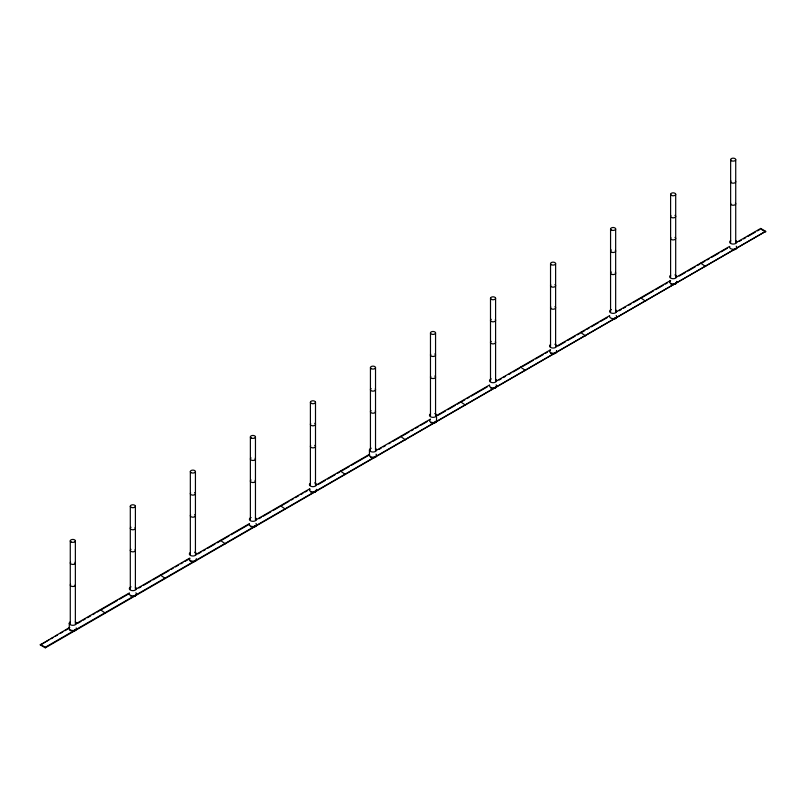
<?xml version="1.0" encoding="UTF-8"?>
<svg xmlns="http://www.w3.org/2000/svg" width="806" height="806" viewBox="0 0 806 806"><rect width="100%" height="100%" fill="white"/><g stroke="black" fill="none" stroke-linecap="round" stroke-linejoin="round"><path stroke-width="1.21" d="M736.039 242.677L760.693 228.441L765.7 231.332L45.307 647.822L40.3 644.941L69.245 627.652M75.673 623.935L129.282 592.994M135.71 589.277L189.309 558.326M195.747 554.619L249.346 523.668M255.774 519.961L309.373 489.01M316.879 484.678L369.41 454.352M375.838 450.635L430.515 419.07M436.943 415.362L489.474 385.036M495.912 381.319L550.579 349.754M557.017 346.036L609.538 315.71M615.975 312.003L670.652 280.438M677.08 276.72L729.611 246.394M40.3 644.941L48.874 639.984M51.02 638.745L53.166 637.516M55.312 636.277L57.448 635.037M60.672 633.184L62.808 631.944M64.954 630.705L69.245 628.227M77.819 623.28L81.033 621.416M83.179 620.187L85.325 618.948M87.471 617.708L90.685 615.855M92.831 614.615L94.977 613.376M97.113 612.137L99.259 610.898M101.405 609.658L117.485 600.379M119.631 599.14L129.282 593.569M138.924 587.997L141.07 586.758M143.216 585.519L150.722 581.186M152.858 579.947L159.296 576.24M161.442 575L168.938 570.668M171.084 569.429L173.23 568.19M175.376 566.95L178.589 565.097M180.735 563.857L182.881 562.618M185.027 561.389L189.309 558.911M197.883 553.954L201.107 552.1M203.243 550.861L205.389 549.621M207.535 548.382L215.041 544.05M217.187 542.821L219.323 541.582M221.469 540.342L228.975 536.01M231.121 534.771L249.346 524.253M258.988 518.681L261.134 517.442M263.28 516.203L270.786 511.87M272.932 510.631L279.36 506.924M281.506 505.684L289.011 501.352M291.157 500.113L293.293 498.874M295.439 497.634L298.653 495.781M300.799 494.541L302.945 493.302M305.091 492.063L307.237 490.824M317.957 484.638L325.453 480.305M327.599 479.066L335.105 474.734M337.251 473.495L339.397 472.256M341.543 471.016L349.038 466.684M351.184 465.455L369.41 454.927M379.062 449.355L381.198 448.126M383.344 446.887L385.49 445.647M388.704 443.784L390.85 442.554M392.996 441.315L399.423 437.598M401.569 436.358L409.075 432.026M411.221 430.787L413.367 429.558M415.503 428.318L418.727 426.455M420.863 425.225L427.301 421.508M438.021 415.322L445.527 410.989M447.662 409.75L455.168 405.418M457.314 404.179L459.46 402.94M461.606 401.7L464.82 399.847M466.966 398.607L469.112 397.368M471.248 396.129L487.328 386.85M499.126 380.039L501.272 378.8M503.418 377.561L505.553 376.321M508.777 374.468L510.913 373.228M513.059 371.989L519.497 368.282M522.711 366.428L533.431 360.232M535.577 358.992L543.073 354.66M545.219 353.421L547.365 352.192M558.084 345.996L565.59 341.663M567.736 340.424L575.242 336.092M577.378 334.863L579.524 333.624M581.67 332.384L584.884 330.52M587.03 329.291L589.176 328.052M591.322 326.813L598.818 322.481M600.964 321.241L607.402 317.524M619.189 310.723L621.335 309.484M623.481 308.245L625.627 307.005M628.841 305.152L630.987 303.912M633.123 302.673L639.561 298.955M653.495 290.916L640.629 298.341L640.629 297.767L645.636 301.232M655.641 289.676L663.147 285.344M665.282 284.105L667.428 282.866M679.226 276.055L685.654 272.347M687.8 271.108L695.306 266.776M697.452 265.537L699.588 264.297M701.734 263.058L704.948 261.204M707.094 259.965L709.24 258.726M711.386 257.497L718.892 253.165M721.038 251.925L727.465 248.208M739.253 241.397L741.399 240.158M743.545 238.929L745.691 237.689M747.837 236.45L755.333 232.118M757.479 230.879L759.625 229.639M40.3 644.357L45.307 647.248L765.7 231.332M761.7 229.599L765.7 231.906M760.693 228.441L760.693 229.025M735.727 159.638L735.727 242.767M735.687 248.661L735.687 249.235M730.639 159.638L730.639 242.767M705.663 266.574L700.666 263.109L700.666 263.683M675.7 194.306L675.7 277.425M675.65 283.319L675.65 283.903M670.602 194.306L670.602 277.425M615.663 228.964L615.663 312.083M615.613 317.977L615.613 318.561M610.565 228.964L610.565 312.083M585.599 335.89L580.602 332.425L580.602 332.999M555.626 263.622L555.626 346.741M555.586 352.645L555.586 353.219M550.538 263.622L550.538 346.741M525.572 370.548L520.565 367.083L520.565 367.657M495.599 298.28L495.599 381.399M495.549 387.303L495.549 387.877M490.501 298.28L490.501 381.399M465.536 405.206L460.528 401.741L460.528 402.325M436.55 415.322L436.55 420.52M435.562 332.938A2.549 1.471 0 0 1 431.744 334.218A2.549 1.471 0 0 1 431.744 331.669A2.549 1.471 0 0 1 435.562 332.938L435.562 416.067M435.522 421.961L435.522 422.535M430.475 332.938L430.475 416.067M405.499 439.864L400.501 436.399L400.501 436.983M375.525 367.607L375.525 450.725M375.485 456.619L375.485 457.204M370.438 367.607L370.438 450.725M369.45 449.98L369.45 455.178M345.472 474.533L340.464 471.067L340.464 471.641M315.499 402.265L315.499 485.383M315.448 491.277L315.448 491.862M310.401 402.265L310.401 485.383M285.435 509.19L280.428 505.725L280.428 506.299M255.462 436.923L255.462 520.041M255.421 525.945L255.421 526.52M250.374 436.923L250.374 520.041M225.398 543.848L220.401 540.383L220.401 540.957M195.435 471.581L195.435 554.699M195.384 560.603L195.384 561.178M190.337 471.581L190.337 554.699M165.371 578.507L160.364 575.041L160.364 575.615M135.398 506.239L135.398 589.367M135.348 595.261L135.348 595.836M130.3 506.239L130.3 589.367M105.334 613.165L100.337 609.699L100.337 610.283M75.361 540.897L75.361 624.025M75.321 629.919L75.321 630.494M70.273 540.897L70.273 624.025M69.276 623.28L69.276 628.478M45.307 647.248L45.307 647.822M135.912 592.793A3.536 2.045 0 0 1 133.312 595.846A3.536 2.045 0 0 1 129.434 593.287M136.385 594.395A3.536 2.045 0 0 1 133.766 596.369M131.086 596.158A3.536 2.045 0 0 1 130.35 595.836M129.313 594.395A3.536 2.045 0 0 1 129.434 593.861M135.348 587.171A3.536 2.045 0 0 1 135.126 590.183A3.536 2.045 0 0 1 129.957 589.791A3.536 2.045 0 0 1 131.086 586.849M135.055 549.642A2.549 1.471 0 0 1 134.31 551.576A2.549 1.471 0 0 1 130.904 551.324A2.549 1.471 0 0 1 131.046 549.339M135.055 527.577A2.549 1.471 0 0 1 134.31 529.512A2.549 1.471 0 0 1 130.904 529.25A2.549 1.471 0 0 1 131.046 527.265M196.301 558.629A3.536 2.045 0 0 1 192.422 561.178A3.536 2.045 0 0 1 189.823 558.135M196.422 559.737A3.536 2.045 0 0 1 196.301 560.261M195.949 560.754A3.536 2.045 0 0 1 192.886 561.772M191.113 561.5A3.536 2.045 0 0 1 190.387 561.178M189.823 560.754A3.536 2.045 0 0 1 189.47 560.261M189.47 559.203A3.536 2.045 0 0 1 189.823 558.709M194.649 552.191A3.536 2.045 0 0 1 195.777 555.133A3.536 2.045 0 0 1 190.609 555.525A3.536 2.045 0 0 1 190.387 552.513M194.689 514.671A2.549 1.471 0 0 1 194.83 516.656A2.549 1.471 0 0 1 191.425 516.918A2.549 1.471 0 0 1 190.679 514.984M195.092 560.472A2.549 1.471 0 0 1 194.689 560.775M194.689 492.607A2.549 1.471 0 0 1 194.83 494.592A2.549 1.471 0 0 1 191.425 494.854A2.549 1.471 0 0 1 190.679 492.909M76.238 627.945A3.536 2.045 0 0 1 72.359 630.504A3.536 2.045 0 0 1 69.759 627.451M76.358 629.053A3.536 2.045 0 0 1 72.822 631.098M71.049 630.826A3.536 2.045 0 0 1 70.313 630.494M69.759 630.07A3.536 2.045 0 0 1 69.397 629.587M75.321 621.829A3.536 2.045 0 0 1 75.321 624.721A3.536 2.045 0 0 1 70.313 624.721A3.536 2.045 0 0 1 70.313 621.829M75.28 584.652A2.549 1.471 0 0 1 72.49 586.496A2.549 1.471 0 0 1 70.616 584.3M75.029 629.788A2.549 1.471 0 0 1 74.615 630.091M75.029 562.235A2.549 1.471 0 0 1 72.822 564.442A2.549 1.471 0 0 1 70.616 562.235M376.049 454.151A3.536 2.045 0 0 1 373.45 457.204A3.536 2.045 0 0 1 369.571 454.644M376.523 455.753A3.536 2.045 0 0 1 373.903 457.727M371.213 457.526A3.536 2.045 0 0 1 370.478 457.204M369.45 455.753A3.536 2.045 0 0 1 369.571 455.229M375.485 448.529A3.536 2.045 0 0 1 375.253 451.541A3.536 2.045 0 0 1 370.085 451.148A3.536 2.045 0 0 1 371.213 448.207M375.193 411A2.549 1.471 0 0 1 374.447 412.944A2.549 1.471 0 0 1 371.032 412.682A2.549 1.471 0 0 1 371.183 410.697M375.193 456.488A2.549 1.471 0 0 1 374.256 457.032M375.193 388.935A2.549 1.471 0 0 1 374.447 390.87A2.549 1.471 0 0 1 371.032 390.618A2.549 1.471 0 0 1 371.183 388.633M316.365 489.313A3.536 2.045 0 0 1 312.486 491.862A3.536 2.045 0 0 1 309.887 488.819M316.486 490.411A3.536 2.045 0 0 1 316.365 490.945M316.012 491.438A3.536 2.045 0 0 1 312.95 492.456M311.187 492.184A3.536 2.045 0 0 1 310.451 491.862M309.534 489.887A3.536 2.045 0 0 1 309.887 489.393M314.723 482.865A3.536 2.045 0 0 1 315.851 485.806A3.536 2.045 0 0 1 310.673 486.199A3.536 2.045 0 0 1 310.451 483.197M314.753 445.355A2.549 1.471 0 0 1 314.904 447.34A2.549 1.471 0 0 1 311.489 447.602A2.549 1.471 0 0 1 310.743 445.658M315.156 491.146A2.549 1.471 0 0 1 314.753 491.459M314.753 423.291A2.549 1.471 0 0 1 314.904 425.276A2.549 1.471 0 0 1 311.489 425.538A2.549 1.471 0 0 1 310.743 423.593M255.986 523.477A3.536 2.045 0 0 1 253.376 526.52A3.536 2.045 0 0 1 249.497 523.971M256.459 525.079A3.536 2.045 0 0 1 253.83 527.043M251.15 526.842A3.536 2.045 0 0 1 250.414 526.52M249.376 525.079A3.536 2.045 0 0 1 249.497 524.545M255.421 517.855A3.536 2.045 0 0 1 255.19 520.857A3.536 2.045 0 0 1 250.021 520.464A3.536 2.045 0 0 1 251.15 517.533M255.119 480.316A2.549 1.471 0 0 1 254.374 482.26A2.549 1.471 0 0 1 250.968 481.998A2.549 1.471 0 0 1 251.119 480.013M255.119 525.814A2.549 1.471 0 0 1 254.192 526.348M255.119 458.251A2.549 1.471 0 0 1 254.374 460.196A2.549 1.471 0 0 1 250.968 459.934A2.549 1.471 0 0 1 251.119 457.949M736.241 246.193A3.536 2.045 0 0 1 733.641 249.245A3.536 2.045 0 0 1 729.762 246.686M736.724 247.795A3.536 2.045 0 0 1 734.095 249.769M735.687 240.571A3.536 2.045 0 0 1 735.687 243.462A3.536 2.045 0 0 1 730.679 243.462A3.536 2.045 0 0 1 730.679 240.571M735.384 203.041A2.549 1.471 0 0 1 733.51 205.238A2.549 1.471 0 0 1 730.72 203.394M735.384 248.53A2.549 1.471 0 0 1 734.457 249.074M735.384 180.977A2.549 1.471 0 0 1 733.178 183.184A2.549 1.471 0 0 1 730.971 180.977M676.566 281.344A3.536 2.045 0 0 1 672.688 283.903A3.536 2.045 0 0 1 670.088 280.861M676.214 283.48A3.536 2.045 0 0 1 673.151 284.498M671.378 284.226A3.536 2.045 0 0 1 670.652 283.903M669.736 281.929A3.536 2.045 0 0 1 670.088 281.435M676.566 281.929A3.536 2.045 0 0 1 676.687 282.453M674.914 274.906A3.536 2.045 0 0 1 676.043 277.848A3.536 2.045 0 0 1 670.874 278.241A3.536 2.045 0 0 1 670.652 275.239M674.954 237.397A2.549 1.471 0 0 1 675.096 239.382A2.549 1.471 0 0 1 671.69 239.644A2.549 1.471 0 0 1 670.945 237.699M675.357 283.188A2.549 1.471 0 0 1 674.954 283.49M674.954 215.333A2.549 1.471 0 0 1 675.096 217.318A2.549 1.471 0 0 1 671.69 217.57A2.549 1.471 0 0 1 670.945 215.635M616.177 315.519A3.536 2.045 0 0 1 613.578 318.561A3.536 2.045 0 0 1 609.699 316.012M616.65 317.111A3.536 2.045 0 0 1 614.031 319.085M615.613 309.897A3.536 2.045 0 0 1 615.391 312.899A3.536 2.045 0 0 1 610.223 312.506A3.536 2.045 0 0 1 611.351 309.575M615.321 272.357A2.549 1.471 0 0 1 614.575 274.302A2.549 1.471 0 0 1 611.17 274.04A2.549 1.471 0 0 1 611.311 272.055M615.321 317.846A2.549 1.471 0 0 1 614.394 318.39M615.321 250.293A2.549 1.471 0 0 1 614.575 252.238A2.549 1.471 0 0 1 611.17 251.976A2.549 1.471 0 0 1 611.311 249.991M556.503 350.67A3.536 2.045 0 0 1 552.624 353.219A3.536 2.045 0 0 1 550.014 350.177M556.503 351.245A3.536 2.045 0 0 1 556.503 352.303M556.15 352.796A3.536 2.045 0 0 1 553.087 353.814M551.314 353.542A3.536 2.045 0 0 1 550.579 353.219M549.662 351.245A3.536 2.045 0 0 1 550.014 350.751M554.85 344.233A3.536 2.045 0 0 1 555.979 347.174A3.536 2.045 0 0 1 550.81 347.567A3.536 2.045 0 0 1 550.579 344.555M554.881 306.713A2.549 1.471 0 0 1 555.032 308.698A2.549 1.471 0 0 1 551.626 308.96A2.549 1.471 0 0 1 550.881 307.026M555.284 352.514A2.549 1.471 0 0 1 554.881 352.816M554.881 284.649A2.549 1.471 0 0 1 555.032 286.634A2.549 1.471 0 0 1 551.626 286.896A2.549 1.471 0 0 1 550.881 284.951M496.113 384.835A3.536 2.045 0 0 1 493.514 387.877A3.536 2.045 0 0 1 489.635 385.328M496.587 386.437A3.536 2.045 0 0 1 493.967 388.411M491.277 388.2A3.536 2.045 0 0 1 490.552 387.877M495.549 379.213A3.536 2.045 0 0 1 495.327 382.225A3.536 2.045 0 0 1 490.149 381.832A3.536 2.045 0 0 1 491.277 378.891M495.257 341.684A2.549 1.471 0 0 1 494.511 343.618A2.549 1.471 0 0 1 491.096 343.366A2.549 1.471 0 0 1 491.247 341.381M495.257 387.172A2.549 1.471 0 0 1 494.32 387.706M495.257 319.609A2.549 1.471 0 0 1 494.511 321.554A2.549 1.471 0 0 1 491.096 321.292A2.549 1.471 0 0 1 491.247 319.307M436.429 419.986A3.536 2.045 0 0 1 432.55 422.546A3.536 2.045 0 0 1 429.951 419.493M436.076 422.112A3.536 2.045 0 0 1 433.013 423.14M431.25 422.868A3.536 2.045 0 0 1 430.515 422.535M429.598 420.571A3.536 2.045 0 0 1 429.951 420.077M436.429 420.571A3.536 2.045 0 0 1 436.429 421.619M434.787 413.549A3.536 2.045 0 0 1 435.915 416.49A3.536 2.045 0 0 1 430.747 416.883A3.536 2.045 0 0 1 430.515 413.871M434.817 376.039A2.549 1.471 0 0 1 434.968 378.024A2.549 1.471 0 0 1 431.553 378.276A2.549 1.471 0 0 1 430.807 376.342M435.22 421.83A2.549 1.471 0 0 1 434.817 422.132M434.817 353.965A2.549 1.471 0 0 1 434.968 355.95A2.549 1.471 0 0 1 431.553 356.212A2.549 1.471 0 0 1 430.807 354.277M131.046 507.276A2.549 1.471 0 0 0 135.307 506.621A2.549 1.471 0 0 0 132.194 504.818A2.549 1.471 0 0 0 131.046 507.276M191.082 472.618A2.549 1.471 0 0 0 195.344 471.963A2.549 1.471 0 0 0 192.221 470.16A2.549 1.471 0 0 0 191.082 472.618M71.019 541.944A2.549 1.471 0 0 0 75.28 541.279A2.549 1.471 0 0 0 72.157 539.476A2.549 1.471 0 0 0 71.019 541.944M371.183 368.644A2.549 1.471 0 0 0 375.445 367.979A2.549 1.471 0 0 0 372.322 366.186A2.549 1.471 0 0 0 371.183 368.644M311.146 403.302A2.549 1.471 0 0 0 315.408 402.637A2.549 1.471 0 0 0 312.295 400.844A2.549 1.471 0 0 0 311.146 403.302M251.119 437.96A2.549 1.471 0 0 0 255.381 437.305A2.549 1.471 0 0 0 252.258 435.502A2.549 1.471 0 0 0 251.119 437.96M731.385 160.686A2.549 1.471 0 0 0 735.646 160.021A2.549 1.471 0 0 0 732.523 158.218A2.549 1.471 0 0 0 731.385 160.686M671.348 195.344A2.549 1.471 0 0 0 675.609 194.679A2.549 1.471 0 0 0 672.486 192.886A2.549 1.471 0 0 0 671.348 195.344M611.311 230.002A2.549 1.471 0 0 0 615.572 229.347A2.549 1.471 0 0 0 612.459 227.544A2.549 1.471 0 0 0 611.311 230.002M551.284 264.66A2.549 1.471 0 0 0 555.546 264.005A2.549 1.471 0 0 0 552.422 262.202A2.549 1.471 0 0 0 551.284 264.66M491.247 299.318A2.549 1.471 0 0 0 495.509 298.663A2.549 1.471 0 0 0 492.395 296.86A2.549 1.471 0 0 0 491.247 299.318"/></g></svg>
